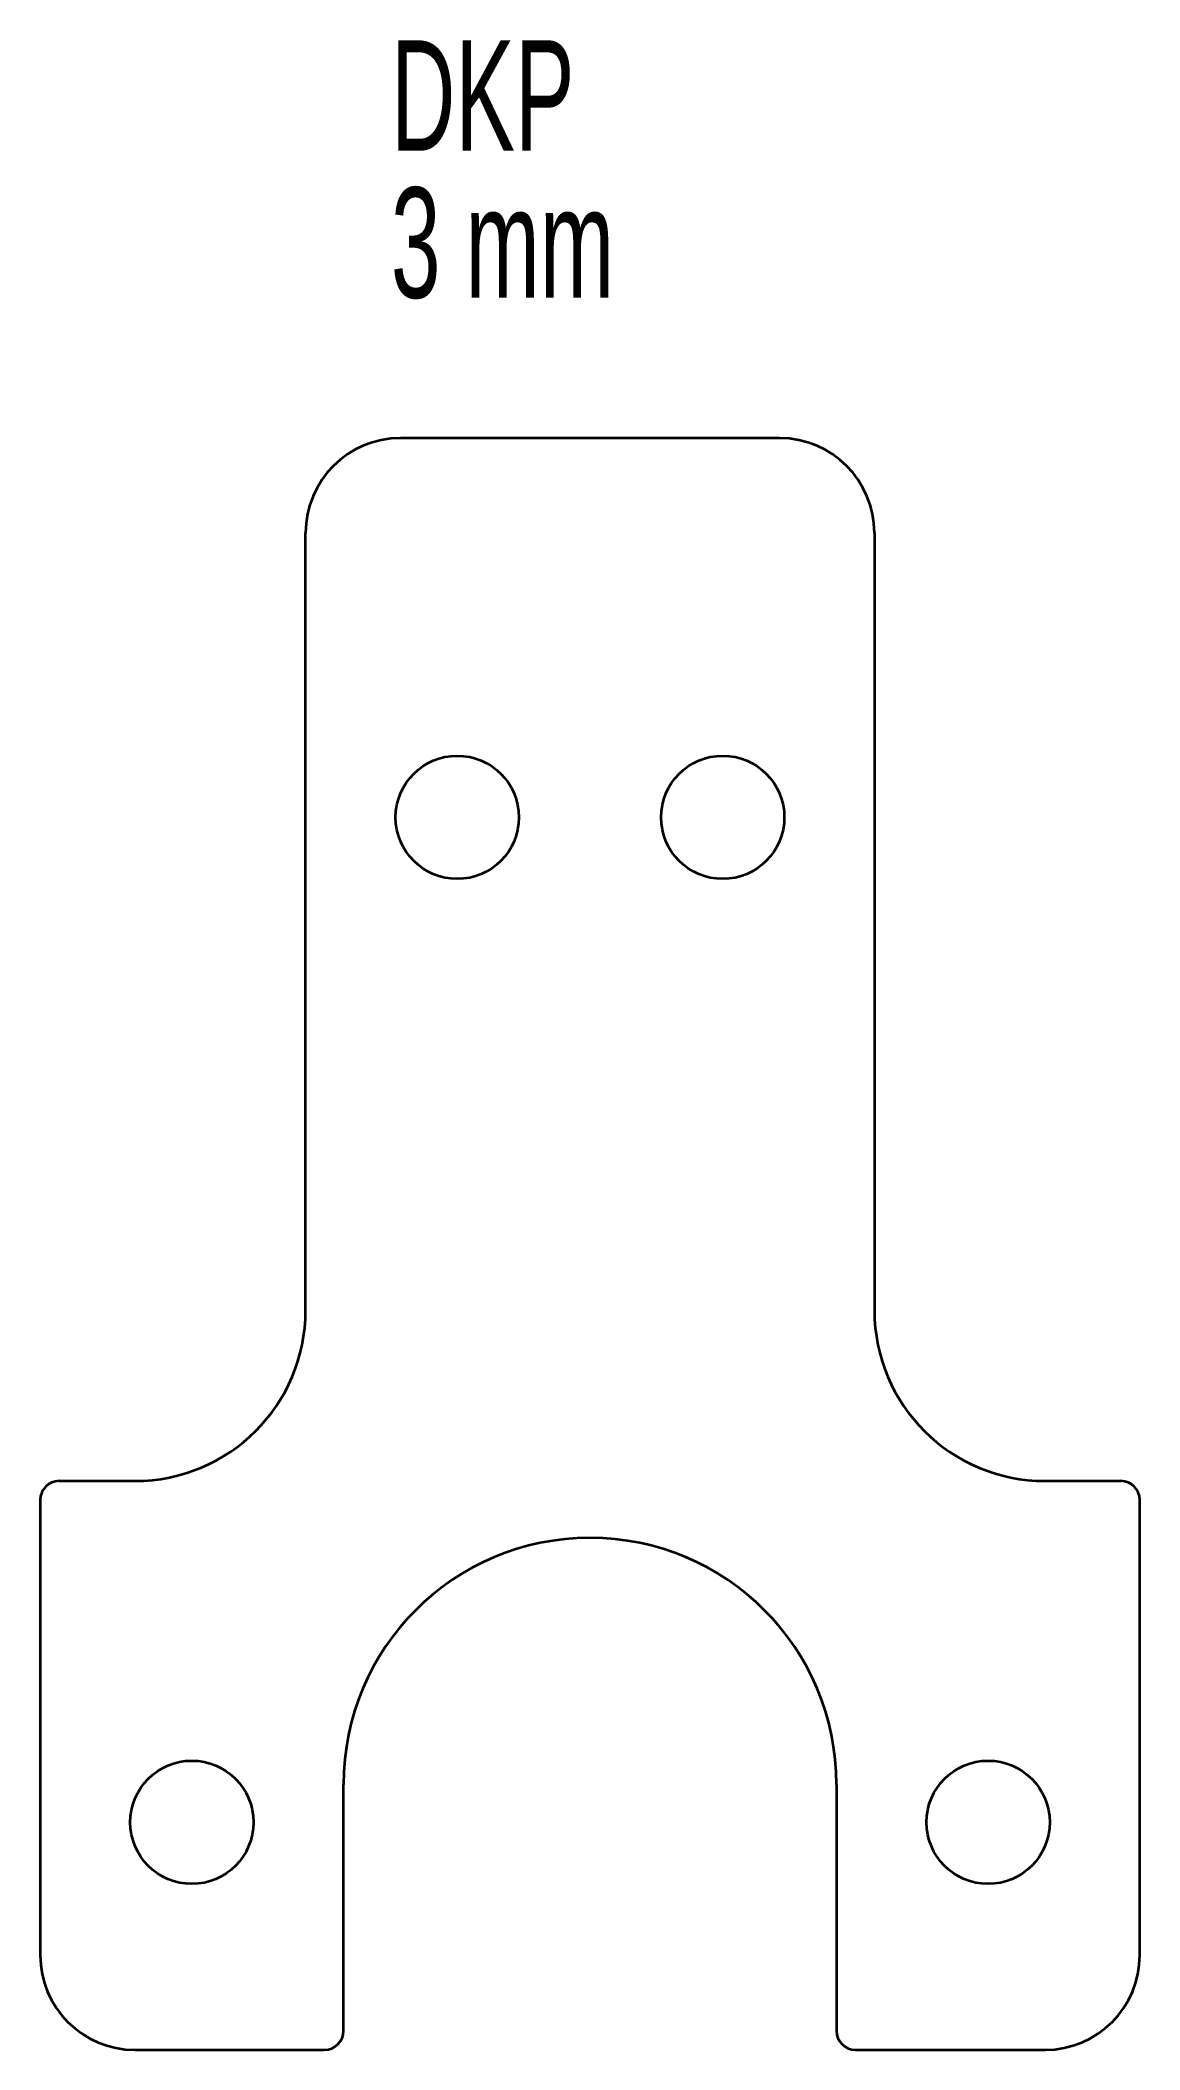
# Model space of a CAD drawing. Header units: millimetres. Extents: x -62 to -4, y 48 to 154.
import ezdxf

# ---------------------------------------------------------------- set-up
doc = ezdxf.new("R2010")
doc.units = ezdxf.units.MM
doc.styles.add('SLDTEXTSTYLE0', font='TXT', dxfattribs={"width": 0.605})

# ---------------------------------------------------------------- blocks, each defined once
blk = doc.blocks.new('SW_NOTE_0')
at = {"color": 0, "linetype": 'Continuous', "lineweight": 0, "char_height": 5.821, "attachment_point": 1, "style": 'SLDTEXTSTYLE0'}
for s, insert in [('DKP', (0, 7.5)), ('3 mm', (0, -0.26))]:
    blk.add_mtext(s, dxfattribs=dict(at, insert=insert))

msp = doc.modelspace()

# ---------------------------------------------------------------- linework, layer by layer
at = {"color": 7, "linetype": 'Continuous', "lineweight": 35}
for p, q in [((-23.12, 133.49), (-43.12, 133.49)), ((-48.12, 87.49), (-48.12, 128.49)), ((-18.12, 128.49), (-18.12, 87.49)), ((-61.12, 78.49), (-57.12, 78.49)), ((-9.12, 78.49), (-5.12, 78.49)), ((-62.12, 77.49), (-62.12, 53.49)), ((-4.12, 53.49), (-4.12, 77.49)), ((-46.12, 49.49), (-46.12, 62.49)), ((-20.12, 62.49), (-20.12, 49.49)), ((-57.12, 48.49), (-47.12, 48.49)), ((-19.12, 48.49), (-9.12, 48.49))]:
    msp.add_line(p, q, dxfattribs=at)
for centre in [(-40.12, 113.49), (-26.12, 113.49), (-54.12, 60.49), (-12.12, 60.49)]:
    msp.add_circle(centre, 3.25, dxfattribs=at)
for centre, radius, start, end in [((-43.12, 128.49), 5, 90, 180), ((-23.12, 128.49), 5, 0, 90), ((-57.12, 87.49), 9, 270, 0), ((-9.12, 87.49), 9, 180, 270), ((-61.12, 77.49), 1, 90, 180), ((-5.12, 77.49), 1, 0, 90), ((-33.12, 62.49), 13, 0, 180), ((-57.12, 53.49), 5, 180, 270), ((-9.12, 53.49), 5, 270, 0), ((-47.12, 49.49), 1, 270, 0), ((-19.12, 49.49), 1, 180, 270)]:
    msp.add_arc(centre, radius, start, end, dxfattribs=at)

# ---------------------------------------------------------------- block references
at = {"color": 7, "linetype": 'Continuous', "lineweight": 0}
msp.add_blockref('SW_NOTE_0', (-43.62, 146.97), dxfattribs=at)

doc.saveas('drawing.dxf')
